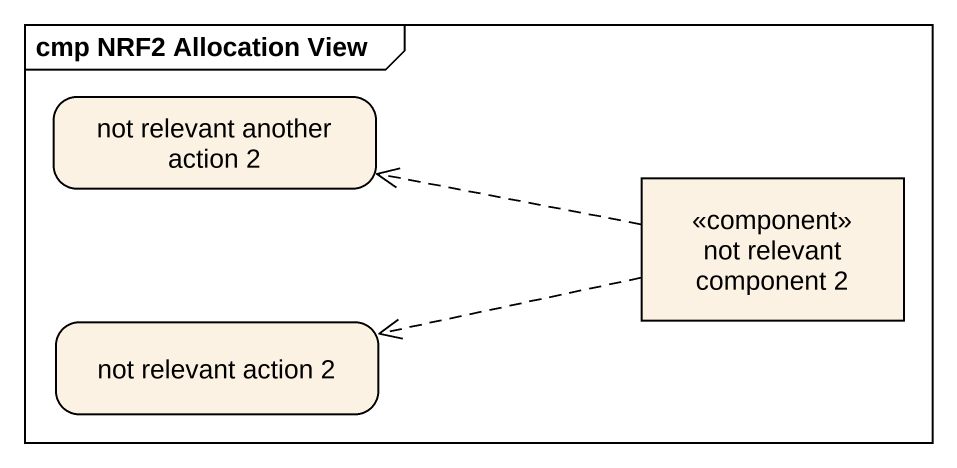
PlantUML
@startuml
mainframe cmp NRF2 Allocation View
hide empty description
state "not relevant another action 2" as not_relevant_another_action
state "not relevant component 2" as not_relevant_component_2 <<component>>
state "not relevant action 2" as not_relevant_action_2
not_relevant_component_2 -left[dashed]-> not_relevant_another_action
not_relevant_component_2 -left[dashed]-> not_relevant_action_2
@enduml
